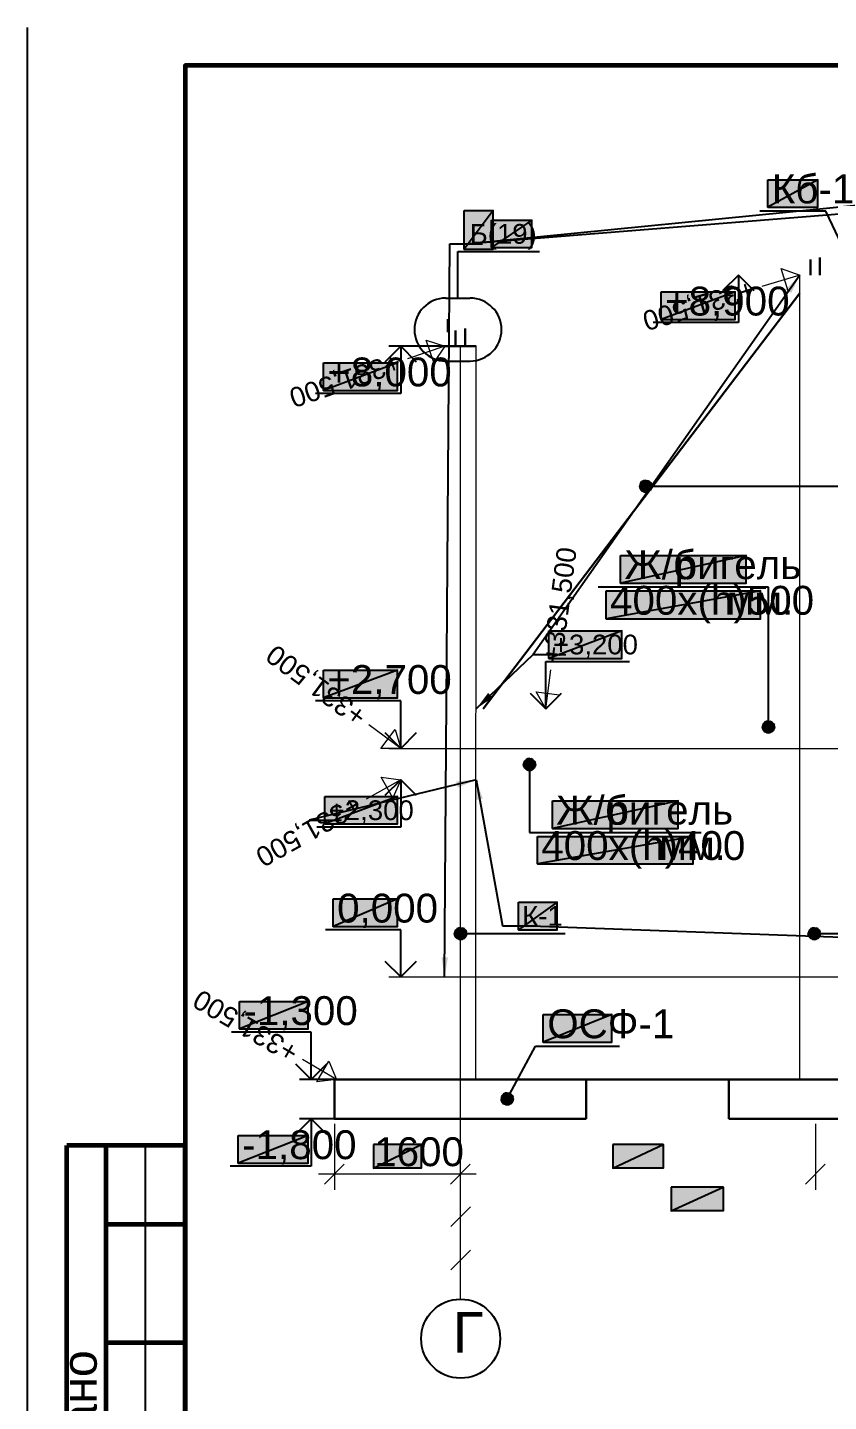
# Model space of a CAD drawing. Extents: x 8 to 21351, y 0 to 420.
# Drawn here: x 11911.8 to 12013.4, y 122.7 to 297 of the extents above; entities that cross this region are included whole.
import ezdxf

# ---------------------------------------------------------------- set-up
doc = ezdxf.new("R2010")
doc.units = 0
doc.linetypes.add('TEYPDFCAD_CENTER', pattern=[20, 12, -3, 2, -3])
for name, color, linetype in [('PDF_ВЫНОСКИ', 7, 'Continuous'), ('PDF_ОСИ', 7, 'Continuous'), ('PDF_ОТМЕТКИ', 7, 'Continuous'), ('TEY_REVIEW_AXIS', 7, 'Continuous'), ('TEY_REVIEW_LEADER', 7, 'Continuous')]:
    doc.layers.add(name, color=color, linetype=linetype)
doc.styles.add('TEYPDFCAD_TEXT', font='arial.ttf')
doc.dimstyles.new('TEYPDFCAD_SCALE_1', dxfattribs={"dimtxt": 2.5, "dimasz": 2.5, "dimexe": 1.25, "dimexo": 0.75, "dimtad": 1, "dimdsep": 46, "dimtxsty": 'Standard', "dimcen": 0.09, "dimadec": 0, "dimazin": 0, "dimtfac": 1, "dimtofl": 0, "dimtmove": 0, "dimatfit": 3, "dimfxl": 1, "dimarcsym": 0})

# ---------------------------------------------------------------- blocks, each defined once
blk = doc.blocks.new('TEY_AXIS')
at = {"layer": 'PDF_ОСИ', "linetype": 'TEYPDFCAD_CENTER', "lineweight": 9}
blk.add_line((0, 0), (1, 0), dxfattribs=at)
blk = doc.blocks.new('TEY_LEVEL')
at = {"layer": 'PDF_ОТМЕТКИ', "lineweight": 9}
blk.add_line((0, 0), (5, 0), dxfattribs=at)
blk.add_lwpolyline([(0, 0), (2, 1.5), (2, -1.5)], close=True, dxfattribs=at)
at = {"layer": 'PDF_ОТМЕТКИ', "style": 'TEYPDFCAD_TEXT'}
blk.add_text('+331,500', height=2.5, dxfattribs=at).set_placement((6, -1.25))

msp = doc.modelspace()

# ---------------------------------------------------------------- hatches: boundary and pattern name
at = {"true_color": 0xffffff}
h = msp.add_hatch(color=0, dxfattribs=at)
h.paths.add_polyline_path([(12005.66, 277.66), (12012.03, 277.66), (12005.66, 274.17)])
h.paths.add_polyline_path([(12012.03, 277.66), (12005.66, 274.17), (12012.03, 274.17)])
h = msp.add_hatch(color=0, dxfattribs=at)
h.paths.add_polyline_path([(11967.16, 273.75), (11970.82, 273.75), (11967.16, 268.84)])
h.paths.add_polyline_path([(11970.82, 273.75), (11967.16, 268.84), (11970.82, 268.84)])
h = msp.add_hatch(color=0, dxfattribs=at)
h.paths.add_polyline_path([(11970.61, 272.54), (11975.73, 272.54), (11970.61, 269.05)])
h.paths.add_polyline_path([(11975.73, 272.54), (11970.61, 269.05), (11975.73, 269.05)])
h = msp.add_hatch(color=0, dxfattribs=at)
h.paths.add_polyline_path([(11992.13, 263.44), (12001.53, 263.44), (11992.13, 259.93)])
h.paths.add_polyline_path([(12001.53, 263.44), (11992.13, 259.93), (12001.53, 259.93)])
h = msp.add_hatch(color=0, dxfattribs=at)
h.paths.add_polyline_path([(11949.31, 254.44), (11958.71, 254.44), (11949.31, 250.93)])
h.paths.add_polyline_path([(11958.71, 254.44), (11949.31, 250.93), (11958.71, 250.93)])
h = msp.add_hatch(color=7)
h.paths.add_polyline_path([(11989.47, 239.01), (11989.45, 238.78), (11990.19, 238.78)])
h.paths.add_polyline_path([(11989.45, 238.78), (11990.19, 238.78), (11989.47, 238.55)])
h.paths.add_polyline_path([(11990.19, 238.78), (11989.47, 238.55), (11989.57, 238.34)])
h = msp.add_hatch(color=7)
h.paths.add_polyline_path([(11989.95, 239.48), (11989.74, 239.37), (11990.19, 238.78)])
h.paths.add_polyline_path([(11989.74, 239.37), (11990.19, 238.78), (11989.57, 239.23)])
h.paths.add_polyline_path([(11990.19, 238.78), (11989.57, 239.23), (11989.47, 239.01)])
h = msp.add_hatch(color=7)
h.paths.add_polyline_path([(11989.57, 238.34), (11989.74, 238.17), (11990.19, 238.78)])
h.paths.add_polyline_path([(11989.74, 238.17), (11990.19, 238.78), (11989.95, 238.06)])
h.paths.add_polyline_path([(11990.19, 238.78), (11989.95, 238.06), (11990.19, 238.02)])
h = msp.add_hatch(color=7)
h.paths.add_polyline_path([(11990.63, 239.37), (11990.42, 239.48), (11990.19, 238.78)])
h.paths.add_polyline_path([(11990.42, 239.48), (11990.19, 238.78), (11990.19, 239.52)])
h.paths.add_polyline_path([(11990.19, 238.78), (11990.19, 239.52), (11989.95, 239.48)])
h = msp.add_hatch(color=7)
h.paths.add_polyline_path([(11990.93, 238.78), (11990.91, 239.01), (11990.19, 238.78)])
h.paths.add_polyline_path([(11990.91, 239.01), (11990.19, 238.78), (11990.8, 239.23)])
h.paths.add_polyline_path([(11990.19, 238.78), (11990.8, 239.23), (11990.63, 239.37)])
h = msp.add_hatch(color=7)
h.paths.add_polyline_path([(11990.19, 238.02), (11990.42, 238.06), (11990.19, 238.78)])
h.paths.add_polyline_path([(11990.42, 238.06), (11990.19, 238.78), (11990.63, 238.17)])
h.paths.add_polyline_path([(11990.19, 238.78), (11990.63, 238.17), (11990.8, 238.34)])
h = msp.add_hatch(color=7)
h.paths.add_polyline_path([(11990.8, 238.34), (11990.91, 238.55), (11990.19, 238.78)])
h.paths.add_polyline_path([(11990.91, 238.55), (11990.19, 238.78), (11990.93, 238.78)])
h = msp.add_hatch(color=0, dxfattribs=at)
h.paths.add_polyline_path([(11986.97, 229.98), (12002.93, 229.98), (11986.97, 226.48)])
h.paths.add_polyline_path([(12002.93, 229.98), (11986.97, 226.48), (12002.93, 226.48)])
h = msp.add_hatch(color=0, dxfattribs=at)
h.paths.add_polyline_path([(11985.17, 225.49), (12004.75, 225.49), (11985.17, 221.97)])
h.paths.add_polyline_path([(12004.75, 225.49), (11985.17, 221.97), (12004.75, 221.97)])
h = msp.add_hatch(color=0, dxfattribs=at)
h.paths.add_polyline_path([(11977.91, 220.43), (11987.14, 220.43), (11977.91, 216.94)])
h.paths.add_polyline_path([(11987.14, 220.43), (11977.91, 216.94), (11987.14, 216.94)])
h = msp.add_hatch(color=0, dxfattribs=at)
h.paths.add_polyline_path([(11949.31, 215.43), (11958.71, 215.43), (11949.31, 211.94)])
h.paths.add_polyline_path([(11958.71, 215.43), (11949.31, 211.94), (11958.71, 211.94)])
h = msp.add_hatch(color=7)
h.paths.add_polyline_path([(12005.02, 208.47), (12005, 208.24), (12005.74, 208.24)])
h.paths.add_polyline_path([(12005, 208.24), (12005.74, 208.24), (12005.02, 208)])
h.paths.add_polyline_path([(12005.74, 208.24), (12005.02, 208), (12005.15, 207.79)])
h = msp.add_hatch(color=7)
h.paths.add_polyline_path([(12005.51, 208.94), (12005.3, 208.83), (12005.74, 208.24)])
h.paths.add_polyline_path([(12005.3, 208.83), (12005.74, 208.24), (12005.15, 208.68)])
h.paths.add_polyline_path([(12005.74, 208.24), (12005.15, 208.68), (12005.02, 208.47)])
h = msp.add_hatch(color=7)
h.paths.add_polyline_path([(12005.15, 207.79), (12005.3, 207.62), (12005.74, 208.24)])
h.paths.add_polyline_path([(12005.3, 207.62), (12005.74, 208.24), (12005.51, 207.52)])
h.paths.add_polyline_path([(12005.74, 208.24), (12005.51, 207.52), (12005.74, 207.48)])
h = msp.add_hatch(color=7)
h.paths.add_polyline_path([(12006.19, 208.83), (12005.98, 208.94), (12005.74, 208.24)])
h.paths.add_polyline_path([(12005.98, 208.94), (12005.74, 208.24), (12005.74, 208.98)])
h.paths.add_polyline_path([(12005.74, 208.24), (12005.74, 208.98), (12005.51, 208.94)])
h = msp.add_hatch(color=7)
h.paths.add_polyline_path([(12006.51, 208.24), (12006.46, 208.47), (12005.74, 208.24)])
h.paths.add_polyline_path([(12006.46, 208.47), (12005.74, 208.24), (12006.36, 208.68)])
h.paths.add_polyline_path([(12005.74, 208.24), (12006.36, 208.68), (12006.19, 208.83)])
h = msp.add_hatch(color=7)
h.paths.add_polyline_path([(12005.74, 207.48), (12005.98, 207.52), (12005.74, 208.24)])
h.paths.add_polyline_path([(12005.98, 207.52), (12005.74, 208.24), (12006.19, 207.62)])
h.paths.add_polyline_path([(12005.74, 208.24), (12006.19, 207.62), (12006.36, 207.79)])
h = msp.add_hatch(color=7)
h.paths.add_polyline_path([(12006.36, 207.79), (12006.46, 208), (12005.74, 208.24)])
h.paths.add_polyline_path([(12006.46, 208), (12005.74, 208.24), (12006.51, 208.24)])
h = msp.add_hatch(color=7)
h.paths.add_polyline_path([(11975.22, 204.19), (11975.01, 204.09), (11975.43, 203.5)])
h.paths.add_polyline_path([(11975.01, 204.09), (11975.43, 203.5), (11974.84, 203.92)])
h.paths.add_polyline_path([(11975.43, 203.5), (11974.84, 203.92), (11974.73, 203.71)])
h = msp.add_hatch(color=7)
h.paths.add_polyline_path([(11975.88, 204.09), (11975.67, 204.19), (11975.43, 203.5)])
h.paths.add_polyline_path([(11975.67, 204.19), (11975.43, 203.5), (11975.43, 204.24)])
h.paths.add_polyline_path([(11975.43, 203.5), (11975.43, 204.24), (11975.22, 204.19)])
h = msp.add_hatch(color=7)
h.paths.add_polyline_path([(11976.2, 203.5), (11976.15, 203.71), (11975.43, 203.5)])
h.paths.add_polyline_path([(11976.15, 203.71), (11975.43, 203.5), (11976.05, 203.92)])
h.paths.add_polyline_path([(11975.43, 203.5), (11976.05, 203.92), (11975.88, 204.09)])
h = msp.add_hatch(color=7)
h.paths.add_polyline_path([(11974.73, 203.71), (11974.69, 203.5), (11975.43, 203.5)])
h.paths.add_polyline_path([(11974.69, 203.5), (11975.43, 203.5), (11974.73, 203.26)])
h.paths.add_polyline_path([(11975.43, 203.5), (11974.73, 203.26), (11974.84, 203.05)])
h = msp.add_hatch(color=7)
h.paths.add_polyline_path([(11974.84, 203.05), (11975.01, 202.88), (11975.43, 203.5)])
h.paths.add_polyline_path([(11975.01, 202.88), (11975.43, 203.5), (11975.22, 202.78)])
h.paths.add_polyline_path([(11975.43, 203.5), (11975.22, 202.78), (11975.43, 202.73)])
h = msp.add_hatch(color=7)
h.paths.add_polyline_path([(11975.43, 202.73), (11975.67, 202.78), (11975.43, 203.5)])
h.paths.add_polyline_path([(11975.67, 202.78), (11975.43, 203.5), (11975.88, 202.88)])
h.paths.add_polyline_path([(11975.43, 203.5), (11975.88, 202.88), (11976.05, 203.05)])
h = msp.add_hatch(color=7)
h.paths.add_polyline_path([(11976.05, 203.05), (11976.15, 203.26), (11975.43, 203.5)])
h.paths.add_polyline_path([(11976.15, 203.26), (11975.43, 203.5), (11976.2, 203.5)])
h = msp.add_hatch(color=0, dxfattribs=at)
h.paths.add_polyline_path([(11949.48, 199.43), (11958.71, 199.43), (11949.48, 195.94)])
h.paths.add_polyline_path([(11958.71, 199.43), (11949.48, 195.94), (11958.71, 195.94)])
h = msp.add_hatch(color=0, dxfattribs=at)
h.paths.add_polyline_path([(11978.35, 198.86), (11994.29, 198.86), (11978.35, 195.37)])
h.paths.add_polyline_path([(11994.29, 198.86), (11978.35, 195.37), (11994.29, 195.37)])
h = msp.add_hatch(color=0, dxfattribs=at)
h.paths.add_polyline_path([(11976.45, 194.35), (11996.22, 194.35), (11976.45, 190.86)])
h.paths.add_polyline_path([(11996.22, 194.35), (11976.45, 190.86), (11996.22, 190.86)])
h = msp.add_hatch(color=0, dxfattribs=at)
h.paths.add_polyline_path([(11950.56, 186.44), (11958.71, 186.44), (11950.56, 182.92)])
h.paths.add_polyline_path([(11958.71, 186.44), (11950.56, 182.92), (11958.71, 182.92)])
h = msp.add_hatch(color=0, dxfattribs=at)
h.paths.add_polyline_path([(11974.04, 186.03), (11978.97, 186.03), (11974.04, 182.52)])
h.paths.add_polyline_path([(11978.97, 186.03), (11974.04, 182.52), (11978.97, 182.52)])
h = msp.add_hatch(color=7)
h.paths.add_polyline_path([(11965.99, 182.27), (11965.95, 182.03), (11966.71, 182.03)])
h.paths.add_polyline_path([(11965.95, 182.03), (11966.71, 182.03), (11965.99, 181.8)])
h.paths.add_polyline_path([(11966.71, 182.03), (11965.99, 181.8), (11966.1, 181.59)])
h = msp.add_hatch(color=7)
h.paths.add_polyline_path([(11966.48, 182.73), (11966.27, 182.63), (11966.71, 182.03)])
h.paths.add_polyline_path([(11966.27, 182.63), (11966.71, 182.03), (11966.1, 182.48)])
h.paths.add_polyline_path([(11966.71, 182.03), (11966.1, 182.48), (11965.99, 182.27)])
h = msp.add_hatch(color=7)
h.paths.add_polyline_path([(11966.1, 181.59), (11966.27, 181.42), (11966.71, 182.03)])
h.paths.add_polyline_path([(11966.27, 181.42), (11966.71, 182.03), (11966.48, 181.31)])
h.paths.add_polyline_path([(11966.71, 182.03), (11966.48, 181.31), (11966.71, 181.27)])
h = msp.add_hatch(color=7)
h.paths.add_polyline_path([(11967.14, 182.63), (11966.95, 182.73), (11966.71, 182.03)])
h.paths.add_polyline_path([(11966.95, 182.73), (11966.71, 182.03), (11966.71, 182.77)])
h.paths.add_polyline_path([(11966.71, 182.03), (11966.71, 182.77), (11966.48, 182.73)])
h = msp.add_hatch(color=7)
h.paths.add_polyline_path([(11967.45, 182.03), (11967.41, 182.27), (11966.71, 182.03)])
h.paths.add_polyline_path([(11967.41, 182.27), (11966.71, 182.03), (11967.31, 182.48)])
h.paths.add_polyline_path([(11966.71, 182.03), (11967.31, 182.48), (11967.14, 182.63)])
h = msp.add_hatch(color=7)
h.paths.add_polyline_path([(11966.71, 181.27), (11966.95, 181.31), (11966.71, 182.03)])
h.paths.add_polyline_path([(11966.95, 181.31), (11966.71, 182.03), (11967.14, 181.42)])
h.paths.add_polyline_path([(11966.71, 182.03), (11967.14, 181.42), (11967.31, 181.59)])
h = msp.add_hatch(color=7)
h.paths.add_polyline_path([(11967.31, 181.59), (11967.41, 181.8), (11966.71, 182.03)])
h.paths.add_polyline_path([(11967.41, 181.8), (11966.71, 182.03), (11967.45, 182.03)])
h = msp.add_hatch(color=7)
h.paths.add_polyline_path([(12010.85, 182.27), (12010.8, 182.03), (12011.56, 182.03)])
h.paths.add_polyline_path([(12010.8, 182.03), (12011.56, 182.03), (12010.85, 181.8)])
h.paths.add_polyline_path([(12011.56, 182.03), (12010.85, 181.8), (12010.95, 181.59)])
h = msp.add_hatch(color=7)
h.paths.add_polyline_path([(12011.33, 182.73), (12011.12, 182.63), (12011.56, 182.03)])
h.paths.add_polyline_path([(12011.12, 182.63), (12011.56, 182.03), (12010.95, 182.48)])
h.paths.add_polyline_path([(12011.56, 182.03), (12010.95, 182.48), (12010.85, 182.27)])
h = msp.add_hatch(color=7)
h.paths.add_polyline_path([(12010.95, 181.59), (12011.12, 181.42), (12011.56, 182.03)])
h.paths.add_polyline_path([(12011.12, 181.42), (12011.56, 182.03), (12011.33, 181.31)])
h.paths.add_polyline_path([(12011.56, 182.03), (12011.33, 181.31), (12011.56, 181.27)])
h = msp.add_hatch(color=7)
h.paths.add_polyline_path([(12012.01, 182.63), (12011.8, 182.73), (12011.56, 182.03)])
h.paths.add_polyline_path([(12011.8, 182.73), (12011.56, 182.03), (12011.56, 182.77)])
h.paths.add_polyline_path([(12011.56, 182.03), (12011.56, 182.77), (12011.33, 182.73)])
h = msp.add_hatch(color=7)
h.paths.add_polyline_path([(12012.31, 182.03), (12012.26, 182.27), (12011.56, 182.03)])
h.paths.add_polyline_path([(12012.26, 182.27), (12011.56, 182.03), (12012.16, 182.48)])
h.paths.add_polyline_path([(12011.56, 182.03), (12012.16, 182.48), (12012.01, 182.63)])
h = msp.add_hatch(color=7)
h.paths.add_polyline_path([(12011.56, 181.27), (12011.8, 181.31), (12011.56, 182.03)])
h.paths.add_polyline_path([(12011.8, 181.31), (12011.56, 182.03), (12012.01, 181.42)])
h.paths.add_polyline_path([(12011.56, 182.03), (12012.01, 181.42), (12012.16, 181.59)])
h = msp.add_hatch(color=7)
h.paths.add_polyline_path([(12012.16, 181.59), (12012.26, 181.8), (12011.56, 182.03)])
h.paths.add_polyline_path([(12012.26, 181.8), (12011.56, 182.03), (12012.31, 182.03)])
h = msp.add_hatch(color=0, dxfattribs=at)
h.paths.add_polyline_path([(11938.69, 173.42), (11947.37, 173.42), (11938.69, 169.93)])
h.paths.add_polyline_path([(11947.37, 173.42), (11938.69, 169.93), (11947.37, 169.93)])
h = msp.add_hatch(color=0, dxfattribs=at)
h.paths.add_polyline_path([(11977.19, 171.77), (11985.87, 171.77), (11977.19, 168.28)])
h.paths.add_polyline_path([(11985.87, 171.77), (11977.19, 168.28), (11985.87, 168.28)])
h = msp.add_hatch(color=7)
h.paths.add_polyline_path([(11971.9, 161.29), (11971.88, 161.06), (11972.62, 161.06)])
h.paths.add_polyline_path([(11971.88, 161.06), (11972.62, 161.06), (11971.9, 160.82)])
h.paths.add_polyline_path([(11972.62, 161.06), (11971.9, 160.82), (11972.03, 160.61)])
h = msp.add_hatch(color=7)
h.paths.add_polyline_path([(11972.39, 161.78), (11972.17, 161.67), (11972.62, 161.06)])
h.paths.add_polyline_path([(11972.17, 161.67), (11972.62, 161.06), (11972.03, 161.5)])
h.paths.add_polyline_path([(11972.62, 161.06), (11972.03, 161.5), (11971.9, 161.29)])
h = msp.add_hatch(color=7)
h.paths.add_polyline_path([(11972.03, 160.61), (11972.17, 160.44), (11972.62, 161.06)])
h.paths.add_polyline_path([(11972.17, 160.44), (11972.62, 161.06), (11972.39, 160.34)])
h.paths.add_polyline_path([(11972.62, 161.06), (11972.39, 160.34), (11972.62, 160.32)])
h = msp.add_hatch(color=7)
h.paths.add_polyline_path([(11973.06, 161.67), (11972.85, 161.78), (11972.62, 161.06)])
h.paths.add_polyline_path([(11972.85, 161.78), (11972.62, 161.06), (11972.62, 161.8)])
h.paths.add_polyline_path([(11972.62, 161.06), (11972.62, 161.8), (11972.39, 161.78)])
h = msp.add_hatch(color=7)
h.paths.add_polyline_path([(11973.38, 161.06), (11973.34, 161.29), (11972.62, 161.06)])
h.paths.add_polyline_path([(11973.34, 161.29), (11972.62, 161.06), (11973.23, 161.5)])
h.paths.add_polyline_path([(11972.62, 161.06), (11973.23, 161.5), (11973.06, 161.67)])
h = msp.add_hatch(color=7)
h.paths.add_polyline_path([(11972.62, 160.32), (11972.85, 160.34), (11972.62, 161.06)])
h.paths.add_polyline_path([(11972.85, 160.34), (11972.62, 161.06), (11973.06, 160.44)])
h.paths.add_polyline_path([(11972.62, 161.06), (11973.06, 160.44), (11973.23, 160.61)])
h = msp.add_hatch(color=7)
h.paths.add_polyline_path([(11973.23, 160.61), (11973.34, 160.82), (11972.62, 161.06)])
h.paths.add_polyline_path([(11973.34, 160.82), (11972.62, 161.06), (11973.38, 161.06)])
h = msp.add_hatch(color=0, dxfattribs=at)
h.paths.add_polyline_path([(11938.5, 156.42), (11947.37, 156.42), (11938.5, 152.93)])
h.paths.add_polyline_path([(11947.37, 156.42), (11938.5, 152.93), (11947.37, 152.93)])
h = msp.add_hatch(color=0, dxfattribs=at)
h.paths.add_polyline_path([(11955.66, 155.28), (11955.66, 152.27), (11961.72, 155.28)])
h.paths.add_polyline_path([(11955.66, 152.27), (11961.72, 155.28), (11961.72, 152.27)])
h = msp.add_hatch(color=0, dxfattribs=at)
h.paths.add_polyline_path([(11986, 155.28), (11986, 152.27), (11992.39, 155.28)])
h.paths.add_polyline_path([(11986, 152.27), (11992.39, 155.28), (11992.39, 152.27)])
h = msp.add_hatch(color=0, dxfattribs=at)
h.paths.add_polyline_path([(11993.43, 149.86), (11993.43, 146.85), (11999.99, 149.86)])
h.paths.add_polyline_path([(11993.43, 146.85), (11999.99, 149.86), (11999.99, 146.85)])

# ---------------------------------------------------------------- linework, layer by layer
at = {"color": 7, "lineweight": 25}
for p, q in [((12013.03, 273.66), (12004.66, 273.66)), ((12015.08, 269.3), (12013.03, 273.66)), ((12001.93, 265.54), (11999.92, 263.55)), ((12003.92, 263.55), (12001.93, 265.54)), ((11962.02, 261.47), (11961.76, 261.18)), ((11962.3, 261.72), (11962.02, 261.47)), ((11962.61, 261.95), (11962.3, 261.72)), ((11962.94, 262.15), (11962.61, 261.95)), ((11963.29, 262.32), (11962.94, 262.15)), ((11963.65, 262.46), (11963.29, 262.32)), ((11964.04, 262.55), (11963.65, 262.46)), ((11964.43, 262.62), (11964.04, 262.55)), ((11964.84, 262.64), (11964.43, 262.62)), ((11967.9, 262.61), (11964.83, 262.61)), ((11968.32, 262.62), (11967.91, 262.64)), ((11968.71, 262.55), (11968.32, 262.62)), ((11969.1, 262.46), (11968.71, 262.55)), ((11969.46, 262.32), (11969.1, 262.46)), ((11969.81, 262.15), (11969.46, 262.32)), ((11970.14, 261.95), (11969.81, 262.15)), ((11970.45, 261.72), (11970.14, 261.95)), ((11970.73, 261.47), (11970.45, 261.72)), ((11970.99, 261.18), (11970.73, 261.47)), ((11961.03, 259.83), (11960.93, 259.45)), ((11961.16, 260.2), (11961.03, 259.83)), ((11961.33, 260.55), (11961.16, 260.2)), ((11961.53, 260.88), (11961.33, 260.55)), ((11961.76, 261.18), (11961.53, 260.88)), ((11971.22, 260.88), (11970.99, 261.18)), ((11971.42, 260.55), (11971.22, 260.88)), ((11971.59, 260.2), (11971.42, 260.55)), ((11971.72, 259.83), (11971.59, 260.2)), ((11971.82, 259.45), (11971.72, 259.83)), ((11960.87, 259.05), (11960.85, 258.65)), ((11960.85, 258.65), (11960.87, 258.24)), ((11960.93, 259.45), (11960.87, 259.05)), ((11960.87, 258.24), (11960.93, 257.84)), ((11971.88, 259.05), (11971.82, 259.45)), ((11971.82, 257.84), (11971.88, 258.24)), ((11971.9, 258.65), (11971.88, 259.05)), ((11971.88, 258.24), (11971.9, 258.65)), ((11959.11, 256.54), (11957.1, 254.53)), ((11964.7, 256.54), (11957.61, 256.54)), ((11961.1, 254.53), (11959.11, 256.54)), ((11960.93, 257.84), (11961.03, 257.46)), ((11961.03, 257.46), (11961.16, 257.09)), ((11961.16, 257.09), (11961.33, 256.74)), ((11961.33, 256.74), (11961.53, 256.42)), ((11961.53, 256.42), (11961.76, 256.11)), ((11970.99, 256.11), (11971.22, 256.42)), ((11971.22, 256.42), (11971.42, 256.74)), ((11971.42, 256.74), (11971.59, 257.09)), ((11971.59, 257.09), (11971.72, 257.46)), ((11971.72, 257.46), (11971.82, 257.84)), ((11961.76, 256.11), (11962.02, 255.82)), ((11962.02, 255.82), (11962.3, 255.57)), ((11962.3, 255.57), (11962.61, 255.34)), ((11962.61, 255.34), (11962.94, 255.14)), ((11962.94, 255.14), (11963.29, 254.97)), ((11963.29, 254.97), (11963.65, 254.84)), ((11963.65, 254.84), (11964.04, 254.74)), ((11964.04, 254.74), (11964.43, 254.68)), ((11964.43, 254.68), (11964.84, 254.66)), ((11964.83, 254.66), (11967.9, 254.66)), ((11967.91, 254.66), (11968.32, 254.68)), ((11968.32, 254.68), (11968.71, 254.74)), ((11968.71, 254.74), (11969.1, 254.84)), ((11969.1, 254.84), (11969.46, 254.97)), ((11969.46, 254.97), (11969.81, 255.14)), ((11969.81, 255.14), (11970.14, 255.34)), ((11970.14, 255.34), (11970.45, 255.57)), ((11970.45, 255.57), (11970.73, 255.82)), ((11970.73, 255.82), (11970.99, 256.11)), ((11975.52, 212.53), (11977.51, 210.54)), ((11977.51, 210.54), (11979.52, 212.53)), ((11957.1, 207.54), (11959.11, 205.53)), ((11959.11, 205.53), (11961.1, 207.54)), ((11959.11, 201.53), (11957.1, 199.54)), ((11961.1, 199.54), (11959.11, 201.53)), ((11959.11, 182.52), (11949.57, 182.52)), ((11959.11, 176.53), (11959.11, 182.52)), ((11966.71, 182.03), (11973.04, 182.03)), ((11973.04, 182.03), (11979.96, 182.03)), ((12011.56, 182.03), (12017.89, 182.03)), ((11957.1, 178.52), (11959.11, 176.53)), ((11959.11, 176.53), (11961.1, 178.52)), ((11945.76, 165.52), (11947.77, 163.53)), ((11947.77, 163.53), (11949.76, 165.52)), ((11950.96, 163.53), (11946.27, 163.53)), ((11947.77, 158.52), (11945.76, 156.53)), ((11950.96, 158.52), (11946.27, 158.52)), ((11949.76, 156.53), (11947.77, 158.52))]:
    msp.add_line(p, q, dxfattribs=at)
at = {"color": 0, "lineweight": 0, "true_color": 0xffffff}
for p, q in [((12005.66, 274.17), (12012.03, 274.17)), ((11967.16, 268.84), (11970.82, 268.84)), ((11970.61, 269.05), (11975.73, 269.05)), ((11992.13, 259.93), (12001.53, 259.93)), ((11949.31, 250.93), (11958.71, 250.93)), ((11986.97, 226.48), (12002.93, 226.48)), ((11985.17, 221.97), (12004.75, 221.97)), ((11977.91, 216.94), (11987.14, 216.94)), ((11949.31, 211.94), (11958.71, 211.94)), ((11949.48, 195.94), (11958.71, 195.94)), ((11978.35, 195.37), (11994.29, 195.37)), ((11976.45, 190.86), (11996.22, 190.86)), ((11950.56, 182.92), (11958.71, 182.92)), ((11974.04, 182.52), (11978.97, 182.52)), ((11938.69, 169.93), (11947.37, 169.93)), ((11977.19, 168.28), (11985.87, 168.28)), ((11938.5, 152.93), (11947.37, 152.93))]:
    msp.add_line(p, q, dxfattribs=at)
at = {"color": 7, "lineweight": 30}
for p, q in [((12011.08, 265.54), (12011.08, 267.55)), ((12012.28, 265.54), (12012.28, 267.78)), ((11965.08, 259.97), (11965.08, 258.34)), ((11966.08, 256.54), (11966.08, 258.53)), ((11967.28, 256.54), (11967.28, 258.78))]:
    msp.add_line(p, q, dxfattribs=at)
at = {"color": 7, "lineweight": 5}
for p, q in [((11950.71, 157.9), (11950.71, 149.52)), ((11966.67, 157.9), (11966.67, 149.52)), ((12011.71, 157.9), (12011.71, 149.52)), ((11951.96, 152.78), (11949.46, 150.26)), ((11965.42, 150.26), (11967.94, 152.78)), ((11967.94, 152.78), (11965.42, 150.26)), ((12010.46, 150.26), (12012.96, 152.78)), ((12012.96, 152.78), (12010.46, 150.26)), ((11967.96, 147.36), (11965.46, 144.86)), ((11966.71, 146.75), (11966.71, 148.12)), ((11967.96, 141.88), (11965.46, 139.38))]:
    msp.add_line(p, q, dxfattribs=at)
at = {"lineweight": 60}
for p, q in [((11921.78, 145.16), (11931.77, 145.16)), ((11921.78, 130.15), (11931.77, 130.15))]:
    msp.add_line(p, q, dxfattribs=at)
at = {"color": 0, "true_color": 0xffffff}
for points in [[(12005.66, 277.66), (12012.03, 277.66), (12005.66, 274.17)], [(12012.03, 277.66), (12005.66, 274.17), (12012.03, 274.17)], [(11967.16, 273.75), (11970.82, 273.75), (11967.16, 268.84)], [(11970.82, 273.75), (11967.16, 268.84), (11970.82, 268.84)], [(11970.61, 272.54), (11975.73, 272.54), (11970.61, 269.05)], [(11975.73, 272.54), (11970.61, 269.05), (11975.73, 269.05)], [(11992.13, 263.44), (12001.53, 263.44), (11992.13, 259.93)], [(12001.53, 263.44), (11992.13, 259.93), (12001.53, 259.93)], [(11949.31, 254.44), (11958.71, 254.44), (11949.31, 250.93)], [(11958.71, 254.44), (11949.31, 250.93), (11958.71, 250.93)], [(11986.97, 229.98), (12002.93, 229.98), (11986.97, 226.48)], [(12002.93, 229.98), (11986.97, 226.48), (12002.93, 226.48)], [(11985.17, 225.49), (12004.75, 225.49), (11985.17, 221.97)], [(12004.75, 225.49), (11985.17, 221.97), (12004.75, 221.97)], [(11977.91, 220.43), (11987.14, 220.43), (11977.91, 216.94)], [(11987.14, 220.43), (11977.91, 216.94), (11987.14, 216.94)], [(11949.31, 215.43), (11958.71, 215.43), (11949.31, 211.94)], [(11958.71, 215.43), (11949.31, 211.94), (11958.71, 211.94)], [(11949.48, 199.43), (11958.71, 199.43), (11949.48, 195.94)], [(11958.71, 199.43), (11949.48, 195.94), (11958.71, 195.94)], [(11978.35, 198.86), (11994.29, 198.86), (11978.35, 195.37)], [(11994.29, 198.86), (11978.35, 195.37), (11994.29, 195.37)], [(11976.45, 194.35), (11996.22, 194.35), (11976.45, 190.86)], [(11996.22, 194.35), (11976.45, 190.86), (11996.22, 190.86)], [(11950.56, 186.44), (11958.71, 186.44), (11950.56, 182.92)], [(11958.71, 186.44), (11950.56, 182.92), (11958.71, 182.92)], [(11974.04, 186.03), (11978.97, 186.03), (11974.04, 182.52)], [(11978.97, 186.03), (11974.04, 182.52), (11978.97, 182.52)], [(11938.69, 173.42), (11947.37, 173.42), (11938.69, 169.93)], [(11947.37, 173.42), (11938.69, 169.93), (11947.37, 169.93)], [(11977.19, 171.77), (11985.87, 171.77), (11977.19, 168.28)], [(11985.87, 171.77), (11977.19, 168.28), (11985.87, 168.28)], [(11938.5, 156.42), (11947.37, 156.42), (11938.5, 152.93)], [(11947.37, 156.42), (11938.5, 152.93), (11947.37, 152.93)], [(11955.66, 155.28), (11955.66, 152.27), (11961.72, 155.28)], [(11955.66, 152.27), (11961.72, 155.28), (11961.72, 152.27)], [(11986, 155.28), (11986, 152.27), (11992.39, 155.28)], [(11986, 152.27), (11992.39, 155.28), (11992.39, 152.27)], [(11993.43, 149.86), (11993.43, 146.85), (11999.99, 149.86)], [(11993.43, 146.85), (11999.99, 149.86), (11999.99, 146.85)]]:
    msp.add_lwpolyline(points, close=True, dxfattribs=at)
at = {"color": 7}
for points in [[(11989.47, 239.01), (11989.45, 238.78), (11990.19, 238.78)], [(11989.45, 238.78), (11990.19, 238.78), (11989.47, 238.55)], [(11990.19, 238.78), (11989.57, 239.23), (11989.47, 239.01)], [(11990.19, 238.78), (11989.47, 238.55), (11989.57, 238.34)], [(11989.74, 239.37), (11990.19, 238.78), (11989.57, 239.23)], [(11989.57, 238.34), (11989.74, 238.17), (11990.19, 238.78)], [(11989.95, 239.48), (11989.74, 239.37), (11990.19, 238.78)], [(11989.74, 238.17), (11990.19, 238.78), (11989.95, 238.06)], [(11990.19, 238.78), (11990.19, 239.52), (11989.95, 239.48)], [(11990.19, 238.78), (11989.95, 238.06), (11990.19, 238.02)], [(11990.42, 239.48), (11990.19, 238.78), (11990.19, 239.52)], [(11990.63, 239.37), (11990.42, 239.48), (11990.19, 238.78)], [(11990.19, 238.78), (11990.8, 239.23), (11990.63, 239.37)], [(11990.91, 239.01), (11990.19, 238.78), (11990.8, 239.23)], [(11990.93, 238.78), (11990.91, 239.01), (11990.19, 238.78)], [(11990.19, 238.02), (11990.42, 238.06), (11990.19, 238.78)], [(11990.42, 238.06), (11990.19, 238.78), (11990.63, 238.17)], [(11990.19, 238.78), (11990.63, 238.17), (11990.8, 238.34)], [(11990.8, 238.34), (11990.91, 238.55), (11990.19, 238.78)], [(11990.91, 238.55), (11990.19, 238.78), (11990.93, 238.78)], [(12005.02, 208.47), (12005, 208.24), (12005.74, 208.24)], [(12005, 208.24), (12005.74, 208.24), (12005.02, 208)], [(12005.74, 208.24), (12005.15, 208.68), (12005.02, 208.47)], [(12005.74, 208.24), (12005.02, 208), (12005.15, 207.79)], [(12005.3, 208.83), (12005.74, 208.24), (12005.15, 208.68)], [(12005.15, 207.79), (12005.3, 207.62), (12005.74, 208.24)], [(12005.51, 208.94), (12005.3, 208.83), (12005.74, 208.24)], [(12005.3, 207.62), (12005.74, 208.24), (12005.51, 207.52)], [(12005.74, 208.24), (12005.74, 208.98), (12005.51, 208.94)], [(12005.74, 208.24), (12005.51, 207.52), (12005.74, 207.48)], [(12005.98, 208.94), (12005.74, 208.24), (12005.74, 208.98)], [(12006.19, 208.83), (12005.98, 208.94), (12005.74, 208.24)], [(12005.74, 208.24), (12006.36, 208.68), (12006.19, 208.83)], [(12006.46, 208.47), (12005.74, 208.24), (12006.36, 208.68)], [(12006.51, 208.24), (12006.46, 208.47), (12005.74, 208.24)], [(12005.74, 207.48), (12005.98, 207.52), (12005.74, 208.24)], [(12005.98, 207.52), (12005.74, 208.24), (12006.19, 207.62)], [(12005.74, 208.24), (12006.19, 207.62), (12006.36, 207.79)], [(12006.36, 207.79), (12006.46, 208), (12005.74, 208.24)], [(12006.46, 208), (12005.74, 208.24), (12006.51, 208.24)], [(11975.01, 204.09), (11975.43, 203.5), (11974.84, 203.92)], [(11975.22, 204.19), (11975.01, 204.09), (11975.43, 203.5)], [(11975.43, 203.5), (11975.43, 204.24), (11975.22, 204.19)], [(11975.67, 204.19), (11975.43, 203.5), (11975.43, 204.24)], [(11975.88, 204.09), (11975.67, 204.19), (11975.43, 203.5)], [(11975.43, 203.5), (11976.05, 203.92), (11975.88, 204.09)], [(11974.73, 203.71), (11974.69, 203.5), (11975.43, 203.5)], [(11974.69, 203.5), (11975.43, 203.5), (11974.73, 203.26)], [(11975.43, 203.5), (11974.84, 203.92), (11974.73, 203.71)], [(11975.43, 203.5), (11974.73, 203.26), (11974.84, 203.05)], [(11974.84, 203.05), (11975.01, 202.88), (11975.43, 203.5)], [(11975.01, 202.88), (11975.43, 203.5), (11975.22, 202.78)], [(11975.43, 203.5), (11975.22, 202.78), (11975.43, 202.73)], [(11976.15, 203.71), (11975.43, 203.5), (11976.05, 203.92)], [(11976.2, 203.5), (11976.15, 203.71), (11975.43, 203.5)], [(11975.43, 202.73), (11975.67, 202.78), (11975.43, 203.5)], [(11975.67, 202.78), (11975.43, 203.5), (11975.88, 202.88)], [(11975.43, 203.5), (11975.88, 202.88), (11976.05, 203.05)], [(11976.05, 203.05), (11976.15, 203.26), (11975.43, 203.5)], [(11976.15, 203.26), (11975.43, 203.5), (11976.2, 203.5)], [(11965.99, 182.27), (11965.95, 182.03), (11966.71, 182.03)], [(11965.95, 182.03), (11966.71, 182.03), (11965.99, 181.8)], [(11966.71, 182.03), (11966.1, 182.48), (11965.99, 182.27)], [(11966.71, 182.03), (11965.99, 181.8), (11966.1, 181.59)], [(11966.27, 182.63), (11966.71, 182.03), (11966.1, 182.48)], [(11966.1, 181.59), (11966.27, 181.42), (11966.71, 182.03)], [(11966.48, 182.73), (11966.27, 182.63), (11966.71, 182.03)], [(11966.27, 181.42), (11966.71, 182.03), (11966.48, 181.31)], [(11966.71, 182.03), (11966.71, 182.77), (11966.48, 182.73)], [(11966.71, 182.03), (11966.48, 181.31), (11966.71, 181.27)], [(11966.95, 182.73), (11966.71, 182.03), (11966.71, 182.77)], [(11967.14, 182.63), (11966.95, 182.73), (11966.71, 182.03)], [(11966.71, 182.03), (11967.31, 182.48), (11967.14, 182.63)], [(11967.41, 182.27), (11966.71, 182.03), (11967.31, 182.48)], [(11967.45, 182.03), (11967.41, 182.27), (11966.71, 182.03)], [(11966.71, 181.27), (11966.95, 181.31), (11966.71, 182.03)], [(11966.95, 181.31), (11966.71, 182.03), (11967.14, 181.42)], [(11966.71, 182.03), (11967.14, 181.42), (11967.31, 181.59)], [(11967.31, 181.59), (11967.41, 181.8), (11966.71, 182.03)], [(11967.41, 181.8), (11966.71, 182.03), (11967.45, 182.03)], [(12010.85, 182.27), (12010.8, 182.03), (12011.56, 182.03)], [(12010.8, 182.03), (12011.56, 182.03), (12010.85, 181.8)], [(12011.56, 182.03), (12010.95, 182.48), (12010.85, 182.27)], [(12011.56, 182.03), (12010.85, 181.8), (12010.95, 181.59)], [(12011.12, 182.63), (12011.56, 182.03), (12010.95, 182.48)], [(12010.95, 181.59), (12011.12, 181.42), (12011.56, 182.03)], [(12011.33, 182.73), (12011.12, 182.63), (12011.56, 182.03)], [(12011.12, 181.42), (12011.56, 182.03), (12011.33, 181.31)], [(12011.56, 182.03), (12011.56, 182.77), (12011.33, 182.73)], [(12011.56, 182.03), (12011.33, 181.31), (12011.56, 181.27)], [(12011.8, 182.73), (12011.56, 182.03), (12011.56, 182.77)], [(12012.01, 182.63), (12011.8, 182.73), (12011.56, 182.03)], [(12011.56, 182.03), (12012.16, 182.48), (12012.01, 182.63)], [(12012.26, 182.27), (12011.56, 182.03), (12012.16, 182.48)], [(12012.31, 182.03), (12012.26, 182.27), (12011.56, 182.03)], [(12011.56, 181.27), (12011.8, 181.31), (12011.56, 182.03)], [(12011.8, 181.31), (12011.56, 182.03), (12012.01, 181.42)], [(12011.56, 182.03), (12012.01, 181.42), (12012.16, 181.59)], [(12012.16, 181.59), (12012.26, 181.8), (12011.56, 182.03)], [(12012.26, 181.8), (12011.56, 182.03), (12012.31, 182.03)], [(11971.9, 161.29), (11971.88, 161.06), (11972.62, 161.06)], [(11971.88, 161.06), (11972.62, 161.06), (11971.9, 160.82)], [(11972.62, 161.06), (11972.03, 161.5), (11971.9, 161.29)], [(11972.62, 161.06), (11971.9, 160.82), (11972.03, 160.61)], [(11972.17, 161.67), (11972.62, 161.06), (11972.03, 161.5)], [(11972.03, 160.61), (11972.17, 160.44), (11972.62, 161.06)], [(11972.39, 161.78), (11972.17, 161.67), (11972.62, 161.06)], [(11972.17, 160.44), (11972.62, 161.06), (11972.39, 160.34)], [(11972.62, 161.06), (11972.62, 161.8), (11972.39, 161.78)], [(11972.62, 161.06), (11972.39, 160.34), (11972.62, 160.32)], [(11972.85, 161.78), (11972.62, 161.06), (11972.62, 161.8)], [(11973.06, 161.67), (11972.85, 161.78), (11972.62, 161.06)], [(11972.62, 161.06), (11973.23, 161.5), (11973.06, 161.67)], [(11973.34, 161.29), (11972.62, 161.06), (11973.23, 161.5)], [(11973.38, 161.06), (11973.34, 161.29), (11972.62, 161.06)], [(11972.62, 160.32), (11972.85, 160.34), (11972.62, 161.06)], [(11972.85, 160.34), (11972.62, 161.06), (11973.06, 160.44)], [(11972.62, 161.06), (11973.06, 160.44), (11973.23, 160.61)], [(11973.23, 160.61), (11973.34, 160.82), (11972.62, 161.06)], [(11973.34, 160.82), (11972.62, 161.06), (11973.38, 161.06)]]:
    msp.add_lwpolyline(points, close=True, dxfattribs=at)
at = {"color": 7, "lineweight": 25}
msp.add_circle((11966.72, 130.65), 5.01, dxfattribs=at)
at = {"layer": 'TEY_REVIEW_AXIS', "lineweight": 25}
for p, q in [((11911.79, 0.17), (11911.79, 296.97)), ((11926.77, 90.17), (11926.77, 155.17))]:
    msp.add_line(p, q, dxfattribs=at)
at = {"layer": 'TEY_REVIEW_AXIS', "color": 7, "lineweight": 30}
for p, q in [((12009.74, 263.27), (11969.57, 210.54)), ((11964.68, 163.53), (12148.72, 163.53))]:
    msp.add_line(p, q, dxfattribs=at)
at = {"layer": 'TEY_REVIEW_AXIS', "color": 7, "lineweight": 25}
for p, q in [((11990.19, 238.78), (12041.01, 238.78)), ((12005.74, 225.98), (11984.15, 225.98)), ((11975.43, 194.86), (11997.21, 194.86))]:
    msp.add_line(p, q, dxfattribs=at)
at = {"layer": 'TEY_REVIEW_AXIS', "lineweight": 60}
for p, q in [((11916.78, 90.17), (11916.78, 155.17)), ((11921.78, 90.17), (11921.78, 155.17)), ((11931.77, 5.16), (11931.77, 155.17))]:
    msp.add_line(p, q, dxfattribs=at)
msp.add_lwpolyline([(11931.77, 5.16), (12326.76, 5.16), (12326.76, 292.16), (11931.77, 292.16)], close=True, dxfattribs=at)
at = {"layer": 'TEY_REVIEW_AXIS', "color": 7, "lineweight": 30}
for points in [[(11982.65, 158.52), (11950.71, 158.52), (11950.71, 163.53), (11982.65, 163.53)], [(12000.71, 158.52), (12000.71, 163.53), (12022.7, 163.53), (12022.7, 158.52)]]:
    msp.add_lwpolyline(points, close=True, dxfattribs=at)
at = {"layer": 'TEY_REVIEW_LEADER', "color": 7, "lineweight": 25}
for p, q in [((11966.35, 262.61), (11966.35, 268.54)), ((11966.35, 268.54), (11976.72, 268.54)), ((12001.93, 265.54), (12001.93, 259.55)), ((12001.93, 259.55), (11991.14, 259.55)), ((11959.11, 256.54), (11959.11, 250.53)), ((11959.11, 250.53), (11948.3, 250.53)), ((12005.74, 208.24), (12005.74, 225.98)), ((11977.51, 210.54), (11977.51, 216.53)), ((11977.51, 216.53), (11988.13, 216.53)), ((11959.11, 211.54), (11948.3, 211.54)), ((11959.11, 205.53), (11959.11, 211.54)), ((11975.43, 203.5), (11975.43, 194.86)), ((11959.11, 201.53), (11959.11, 195.54)), ((11959.11, 195.54), (11948.49, 195.54)), ((11947.77, 169.52), (11937.67, 169.52)), ((11947.77, 163.53), (11947.77, 169.52)), ((11972.62, 161.06), (11976.2, 167.77)), ((11976.2, 167.77), (11986.88, 167.77)), ((11947.77, 158.52), (11947.77, 152.53)), ((11947.77, 152.53), (11937.5, 152.53))]:
    msp.add_line(p, q, dxfattribs=at)
at = {"layer": 'TEY_REVIEW_LEADER', "color": 7, "lineweight": 30}
msp.add_line((11964.7, 256.54), (11968.7, 256.54), dxfattribs=at)
at = {"layer": 'TEY_REVIEW_LEADER', "lineweight": 60}
msp.add_line((11931.77, 155.17), (11916.78, 155.17), dxfattribs=at)
at = {"layer": 'TEY_REVIEW_LEADER', "color": 7, "lineweight": 5}
msp.add_line((11968.68, 151.53), (11948.7, 151.53), dxfattribs=at)

# ---------------------------------------------------------------- block references
at = {"layer": 'PDF_ОСИ'}
for p, xscale, rotation in [((12009.72, 163.53), 102.0021666666667, 90), ((11966.71, 135.64), 120.904, 90), ((11968.66, 163.53), 93.0063332257507, 89.97363286908954)]:
    msp.add_blockref('TEY_AXIS', p, dxfattribs=dict(at, xscale=xscale, rotation=rotation))
for p, xscale in [((11957.61, 205.53), 142.113), ((11957.61, 176.53), 224.1126666666667)]:
    msp.add_blockref('TEY_AXIS', p, dxfattribs=dict(at, xscale=xscale))
at = {"layer": 'PDF_ОТМЕТКИ'}
for p, rotation in [((12009.72, 265.54), -163.3724324685953), ((11964.7, 256.54), -161.1024093787446), ((11977.51, 210.54), 82.48595755424326), ((11959.11, 205.53), 143.4649168309186), ((11959.11, 201.53), -150.7876187794378), ((11950.96, 163.53), 149.660488487629)]:
    msp.add_blockref('TEY_LEVEL', p, dxfattribs=dict(at, rotation=rotation))

# ---------------------------------------------------------------- texts
at = {"color": 7, "style": 'TEYPDFCAD_TEXT'}
for s, height, p in [('ригель', 3.662, (11993.85, 226.99)), ('ригель', 3.662, (11985.21, 195.86)), ('400х(h)400', 3.662, (11976.94, 191.37)), ('0,000', 3.662, (11951.05, 183.43)), ('Г', 5.13, (11965.7, 128.88))]:
    msp.add_text(s, height=height, dxfattribs=at).set_placement(p)
at = {"layer": 'PDF_ВЫНОСКИ', "style": 'TEYPDFCAD_TEXT'}
for s, p in [('Б(19)', (11967.86, 269.54)), ('Б(19)', (11967.86, 269.54)), ('Б(19)', (11967.86, 269.54)), ('+3,200', (11978.42, 217.45)), ('+3,200', (11978.42, 217.45)), ('+2,300', (11949.99, 196.43)), ('К-1', (11974.52, 183.03)), ('К-1', (11974.52, 183.03))]:
    msp.add_text(s, height=2.5, dxfattribs=at).set_placement(p)
at = {"layer": 'TEY_REVIEW_LEADER', "color": 7, "style": 'TEYPDFCAD_TEXT'}
for s, p in [('Кб-1', (12006.17, 274.66)), ('+8,900', (11992.64, 260.43)), ('+8,000', (11949.8, 251.44)), ('Ж/б', (11987.48, 226.99)), ('400х(h)500', (11985.66, 222.48)), ('мм.', (12000.43, 222.48)), ('+2,700', (11949.8, 212.43)), ('Ж/б', (11978.84, 195.86)), ('мм.', (11991.89, 191.37)), ('-1,300', (11939.17, 170.43)), ('ОСФ-1', (11977.7, 168.76)), ('-1,800', (11939.01, 153.42)), ('1600', (11955.75, 152.53))]:
    msp.add_text(s, height=3.662, dxfattribs=at).set_placement(p)
msp.add_text('Согласовано', height=4.3921, rotation=90, dxfattribs=at).set_placement((11920.57, 92.16))

# ---------------------------------------------------------------- leaders
at = {"layer": 'PDF_ВЫНОСКИ', "lineweight": 9, "annotation_type": 0, "has_hookline": 1, "hookline_direction": 0}
for points in [[(12056.69, 278.3), (11967.86, 269.54)], [(12056.69, 276.65), (11967.86, 269.54)], [(11964.68, 176.53), (11965.36, 269.54), (11967.86, 269.54)], [(12009.72, 265.54), (11975.92, 217.45), (11978.42, 217.45)], [(11968.68, 210.54), (11975.92, 217.45), (11978.42, 217.45)], [(11968.68, 201.53), (11947.49, 196.43), (11949.99, 196.43)], [(11968.68, 201.53), (11972.02, 183.03), (11974.52, 183.03)], [(12148.72, 176.53), (11974.52, 183.03)]]:
    msp.add_leader(points, dimstyle='TEYPDFCAD_SCALE_1', dxfattribs=at)

doc.saveas('drawing.dxf')
